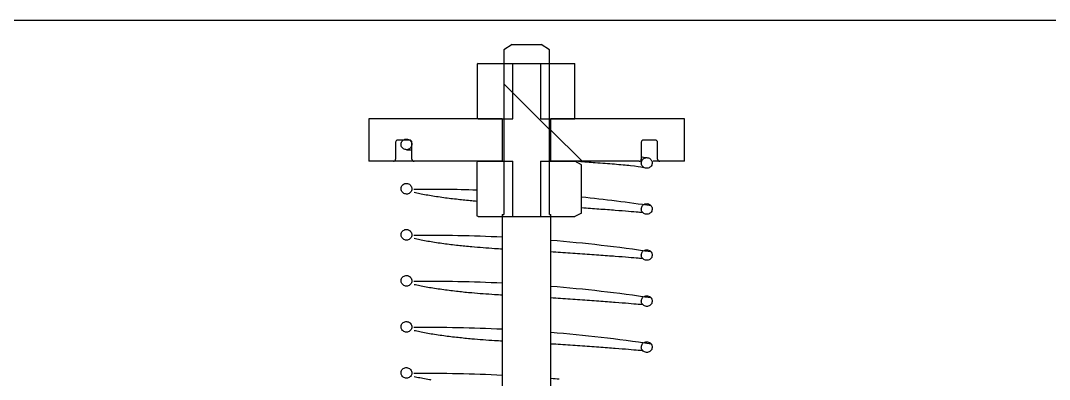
# Model space of a CAD drawing. Header units: millimetres. Extents: x 0 to 4637, y 0 to 3023.
# Drawn here: x 4141.6 to 4220.6, y 2733.8 to 2761.3 of the extents above; entities that cross this region are included whole.
import ezdxf

# ---------------------------------------------------------------- set-up
doc = ezdxf.new("R2010")
doc.units = ezdxf.units.MM
for name, color, linetype in [('__192.168.1.11_U', 7, 'Continuous'), ('Default', 7, 'Continuous'), ('WALL', 7, 'Continuous')]:
    doc.layers.add(name, color=color, linetype=linetype)

# ---------------------------------------------------------------- blocks, each defined once
blk = doc.blocks.new('SE10')
at = {"layer": '__192.168.1.11_U', "linetype": 'Continuous'}
h = blk.add_hatch(dxfattribs=at)
h.set_pattern_fill('ANSI32', angle=90, style=0)
edge = h.paths.add_edge_path()
edge.add_line((538.108, 344.877), (538.108, 345.787))
edge.add_spline(control_points=[(538.108, 345.787), (538.082, 345.809), (538.056, 345.83), (538.029, 345.852)], knot_values=[0, 0, 0, 0, 1, 1, 1, 1], degree=3, periodic=0)
edge.add_line((538.029, 345.852), (537.962, 345.852))
edge.add_line((537.962, 345.852), (537.962, 349.622))
edge.add_line((537.962, 349.622), (537.944, 349.622))
edge.add_line((537.944, 349.622), (537.944, 351.637))
edge.add_spline(control_points=[(537.944, 351.637), (537.911, 351.66), (537.878, 351.682), (537.842, 351.702)], knot_values=[0, 0, 0, 0, 1, 1, 1, 1], degree=3, periodic=0)
edge.add_line((537.842, 351.702), (537.486, 351.702))
edge.add_spline(control_points=[(537.486, 351.702), (537.451, 351.682), (537.417, 351.66), (537.385, 351.637)], knot_values=[0, 0, 0, 0, 1, 1, 1, 1], degree=3, periodic=0)
edge.add_line((537.385, 351.637), (537.385, 349.622))
edge.add_line((537.385, 349.622), (537.367, 349.622))
edge.add_line((537.367, 349.622), (537.367, 345.852))
edge.add_line((537.367, 345.852), (537.3, 345.852))
edge.add_spline(control_points=[(537.3, 345.852), (537.273, 345.83), (537.247, 345.809), (537.221, 345.787)], knot_values=[0, 0, 0, 0, 1, 1, 1, 1], degree=3, periodic=0)
edge.add_line((537.221, 345.787), (537.221, 344.877))
edge.add_spline(control_points=[(537.221, 344.877), (537.196, 344.855), (537.171, 344.834), (537.146, 344.812)], knot_values=[0, 0, 0, 0, 1, 1, 1, 1], degree=3, periodic=0)
edge.add_line((537.146, 344.812), (537.017, 344.812))
edge.add_spline(control_points=[(537.017, 344.812), (536.994, 344.79), (536.97, 344.768), (536.947, 344.747)], knot_values=[0, 0, 0, 0, 1, 1, 1, 1], degree=3, periodic=0)
edge.add_line((536.947, 344.747), (536.947, 344.227))
edge.add_spline(control_points=[(536.947, 344.227), (536.97, 344.205), (536.994, 344.183), (537.017, 344.162)], knot_values=[0, 0, 0, 0, 1, 1, 1, 1], degree=3, periodic=0)
edge.add_line((537.017, 344.162), (538.184, 344.162))
edge.add_line((538.184, 344.162), (538.261, 344.227))
edge.add_line((538.261, 344.227), (538.261, 344.747))
edge.add_line((538.261, 344.747), (538.184, 344.812))
edge.add_line((538.184, 344.812), (538.182, 344.812))
edge.add_spline(control_points=[(538.182, 344.812), (538.158, 344.834), (538.133, 344.855), (538.108, 344.877)], knot_values=[0, 0, 0, 0, 1, 1, 1, 1], degree=3, periodic=0)
h = blk.add_hatch(dxfattribs=at)
h.set_pattern_fill('ANSI32', angle=9e-06, style=0)
edge = h.paths.add_edge_path()
edge.add_spline(control_points=[(537.074, 351.468), (537.069, 351.465), (537.065, 351.463), (537.06, 351.46)], knot_values=[0, 0, 0, 0, 1, 1, 1, 1], degree=3, periodic=0)
edge.add_line((537.06, 351.46), (537.06, 350.799))
edge.add_spline(control_points=[(537.06, 350.799), (537.065, 350.797), (537.069, 350.794), (537.074, 350.792)], knot_values=[0, 0, 0, 0, 1, 1, 1, 1], degree=3, periodic=0)
edge.add_line((537.074, 350.792), (537.496, 350.792))
edge.add_line((537.496, 350.792), (537.496, 351.468))
edge.add_line((537.496, 351.468), (537.074, 351.468))
h = blk.add_hatch(dxfattribs=at)
h.set_pattern_fill('ANSI32', angle=9e-06, style=0)
h.paths.add_polyline_path([(538.255, 351.467), (538.254, 351.468), (537.833, 351.468), (537.833, 350.792), (538.254, 350.792), (538.255, 350.792)])
h = blk.add_hatch(dxfattribs=at)
h.set_pattern_fill('ANSI32', scale=2, angle=90, style=0)
edge = h.paths.add_edge_path()
edge.add_line((537.367, 350.272), (537.367, 350.792))
edge.add_line((537.367, 350.792), (535.733, 350.792))
edge.add_line((535.733, 350.792), (535.733, 350.272))
edge.add_line((535.733, 350.272), (536.036, 350.272))
edge.add_spline(control_points=[(536.036, 350.272), (536.043, 350.272), (536.05, 350.274), (536.059, 350.284), (536.062, 350.291), (536.062, 350.298)], knot_values=[0, 0, 0, 0, 0.5, 0.5, 1, 1, 1, 1], degree=3, periodic=0)
edge.add_line((536.062, 350.298), (536.062, 350.506))
edge.add_spline(control_points=[(536.062, 350.506), (536.062, 350.513), (536.065, 350.519), (536.075, 350.529), (536.082, 350.532), (536.089, 350.532)], knot_values=[0, 0, 0, 0, 0.5, 0.5, 1, 1, 1, 1], degree=3, periodic=0)
edge.add_line((536.089, 350.532), (536.234, 350.532))
edge.add_spline(control_points=[(536.234, 350.532), (536.241, 350.532), (536.248, 350.529), (536.258, 350.519), (536.261, 350.513), (536.261, 350.506)], knot_values=[0, 0, 0, 0, 0.5, 0.5, 1, 1, 1, 1], degree=3, periodic=0)
edge.add_line((536.261, 350.506), (536.261, 350.298))
edge.add_spline(control_points=[(536.261, 350.298), (536.261, 350.291), (536.263, 350.284), (536.273, 350.274), (536.28, 350.272), (536.287, 350.272)], knot_values=[0, 0, 0, 0, 0.5, 0.5, 1, 1, 1, 1], degree=3, periodic=0)
edge.add_line((536.287, 350.272), (537.367, 350.272))
h = blk.add_hatch(dxfattribs=at)
h.set_pattern_fill('ANSI32', scale=2, angle=90, style=0)
edge = h.paths.add_edge_path()
edge.add_spline(control_points=[(539.042, 350.272), (539.049, 350.272), (539.056, 350.274), (539.065, 350.284), (539.068, 350.291), (539.068, 350.298)], knot_values=[0, 0, 0, 0, 0.5, 0.5, 1, 1, 1, 1], degree=3, periodic=0)
edge.add_line((539.068, 350.298), (539.068, 350.506))
edge.add_spline(control_points=[(539.068, 350.506), (539.068, 350.513), (539.071, 350.519), (539.081, 350.529), (539.088, 350.532), (539.095, 350.532)], knot_values=[0, 0, 0, 0, 0.5, 0.5, 1, 1, 1, 1], degree=3, periodic=0)
edge.add_line((539.095, 350.532), (539.24, 350.532))
edge.add_spline(control_points=[(539.24, 350.532), (539.247, 350.532), (539.254, 350.529), (539.264, 350.519), (539.267, 350.513), (539.267, 350.506)], knot_values=[0, 0, 0, 0, 0.5, 0.5, 1, 1, 1, 1], degree=3, periodic=0)
edge.add_line((539.267, 350.506), (539.267, 350.298))
edge.add_spline(control_points=[(539.267, 350.298), (539.267, 350.291), (539.269, 350.284), (539.279, 350.274), (539.286, 350.272), (539.293, 350.272)], knot_values=[0, 0, 0, 0, 0.5, 0.5, 1, 1, 1, 1], degree=3, periodic=0)
edge.add_line((539.293, 350.272), (539.595, 350.272))
edge.add_line((539.595, 350.272), (539.595, 350.792))
edge.add_line((539.595, 350.792), (537.962, 350.792))
edge.add_line((537.962, 350.792), (537.962, 350.272))
edge.add_line((537.962, 350.272), (539.042, 350.272))
h = blk.add_hatch(dxfattribs=at)
h.set_pattern_fill('ANSI32', angle=9e-06, style=0)
edge = h.paths.add_edge_path()
edge.add_spline(control_points=[(536.131, 350.46), (536.137, 350.443), (536.149, 350.429), (536.179, 350.414), (536.197, 350.412), (536.23, 350.422), (536.245, 350.433), (536.261, 350.464), (536.263, 350.482), (536.252, 350.515), (536.24, 350.529), (536.21, 350.545), (536.192, 350.546), (536.158, 350.536), (536.144, 350.525), (536.128, 350.495), (536.126, 350.476), (536.131, 350.46)], knot_values=[0, 0, 0, 0, 0.125, 0.125, 0.25, 0.25, 0.375, 0.375, 0.5, 0.5, 0.625, 0.625, 0.75, 0.75, 0.875, 0.875, 1, 1, 1, 1], degree=3, periodic=1)
h = blk.add_hatch(dxfattribs=at)
h.set_pattern_fill('ANSI32', angle=9e-06, style=0)
edge = h.paths.add_edge_path()
edge.add_spline(control_points=[(539.068, 350.253), (539.068, 350.235), (539.076, 350.218), (539.1, 350.194), (539.117, 350.187), (539.151, 350.187), (539.168, 350.193), (539.193, 350.217), (539.201, 350.234), (539.201, 350.268), (539.193, 350.285), (539.169, 350.309), (539.152, 350.317), (539.118, 350.317), (539.1, 350.311), (539.076, 350.287), (539.068, 350.27), (539.068, 350.253)], knot_values=[0, 0, 0, 0, 0.125, 0.125, 0.25, 0.25, 0.375, 0.375, 0.5, 0.5, 0.625, 0.625, 0.75, 0.75, 0.875, 0.875, 1, 1, 1, 1], degree=3, periodic=1)
h = blk.add_hatch(dxfattribs=at)
h.set_pattern_fill('ANSI32', scale=2, angle=9e-06, style=0)
edge = h.paths.add_edge_path()
edge.add_spline(control_points=[(537.074, 350.272), (537.069, 350.269), (537.063, 350.266), (537.057, 350.262)], knot_values=[0, 0, 0, 0, 1, 1, 1, 1], degree=3, periodic=0)
edge.add_line((537.057, 350.262), (537.057, 349.605))
edge.add_spline(control_points=[(537.057, 349.605), (537.063, 349.602), (537.069, 349.599), (537.074, 349.596)], knot_values=[0, 0, 0, 0, 1, 1, 1, 1], degree=3, periodic=0)
edge.add_line((537.074, 349.596), (537.496, 349.596))
edge.add_line((537.496, 349.596), (537.496, 350.272))
edge.add_line((537.496, 350.272), (537.074, 350.272))
h = blk.add_hatch(dxfattribs=at)
h.set_pattern_fill('ANSI32', scale=2, angle=9e-06, style=0)
edge = h.paths.add_edge_path()
edge.add_spline(control_points=[(538.337, 350.228), (538.309, 350.243), (538.282, 350.257), (538.254, 350.272)], knot_values=[0, 0, 0, 0, 1, 1, 1, 1], degree=3, periodic=0)
edge.add_line((538.254, 350.272), (537.833, 350.272))
edge.add_line((537.833, 350.272), (537.833, 349.596))
edge.add_line((537.833, 349.596), (538.254, 349.596))
edge.add_spline(control_points=[(538.254, 349.596), (538.282, 349.61), (538.309, 349.625), (538.337, 349.639)], knot_values=[0, 0, 0, 0, 1, 1, 1, 1], degree=3, periodic=0)
edge.add_line((538.337, 349.639), (538.337, 350.228))
h = blk.add_hatch(dxfattribs=at)
h.set_pattern_fill('ANSI32', angle=9e-06, style=0)
edge = h.paths.add_edge_path()
edge.add_spline(control_points=[(536.261, 349.935), (536.261, 349.953), (536.253, 349.97), (536.229, 349.994), (536.212, 350.001), (536.178, 350.002), (536.16, 349.995), (536.136, 349.971), (536.128, 349.954), (536.128, 349.92), (536.136, 349.903), (536.16, 349.879), (536.177, 349.872), (536.211, 349.871), (536.228, 349.878), (536.253, 349.901), (536.261, 349.918), (536.261, 349.935)], knot_values=[0, 0, 0, 0, 0.125, 0.125, 0.25, 0.25, 0.375, 0.375, 0.5, 0.5, 0.625, 0.625, 0.75, 0.75, 0.875, 0.875, 1, 1, 1, 1], degree=3, periodic=1)
h = blk.add_hatch(dxfattribs=at)
h.set_pattern_fill('ANSI32', angle=9e-06, style=0)
edge = h.paths.add_edge_path()
edge.add_spline(control_points=[(539.068, 349.689), (539.068, 349.672), (539.076, 349.655), (539.1, 349.631), (539.117, 349.624), (539.151, 349.623), (539.168, 349.63), (539.193, 349.654), (539.201, 349.671), (539.201, 349.705), (539.193, 349.722), (539.169, 349.746), (539.152, 349.753), (539.118, 349.754), (539.1, 349.747), (539.076, 349.724), (539.068, 349.707), (539.068, 349.689)], knot_values=[0, 0, 0, 0, 0.125, 0.125, 0.25, 0.25, 0.375, 0.375, 0.5, 0.5, 0.625, 0.625, 0.75, 0.75, 0.875, 0.875, 1, 1, 1, 1], degree=3, periodic=1)
h = blk.add_hatch(dxfattribs=at)
h.set_pattern_fill('ANSI32', angle=9e-06, style=0)
edge = h.paths.add_edge_path()
edge.add_spline(control_points=[(536.261, 349.372), (536.261, 349.389), (536.253, 349.406), (536.229, 349.43), (536.212, 349.438), (536.178, 349.438), (536.16, 349.432), (536.136, 349.408), (536.128, 349.391), (536.128, 349.357), (536.136, 349.339), (536.16, 349.315), (536.177, 349.308), (536.211, 349.308), (536.228, 349.314), (536.253, 349.338), (536.261, 349.355), (536.261, 349.372)], knot_values=[0, 0, 0, 0, 0.125, 0.125, 0.25, 0.25, 0.375, 0.375, 0.5, 0.5, 0.625, 0.625, 0.75, 0.75, 0.875, 0.875, 1, 1, 1, 1], degree=3, periodic=1)
h = blk.add_hatch(dxfattribs=at)
h.set_pattern_fill('ANSI32', angle=9e-06, style=0)
edge = h.paths.add_edge_path()
edge.add_spline(control_points=[(539.068, 349.126), (539.068, 349.109), (539.076, 349.092), (539.1, 349.068), (539.117, 349.06), (539.151, 349.06), (539.168, 349.066), (539.193, 349.09), (539.201, 349.107), (539.201, 349.142), (539.193, 349.159), (539.169, 349.183), (539.152, 349.19), (539.118, 349.19), (539.1, 349.184), (539.076, 349.16), (539.068, 349.143), (539.068, 349.126)], knot_values=[0, 0, 0, 0, 0.125, 0.125, 0.25, 0.25, 0.375, 0.375, 0.5, 0.5, 0.625, 0.625, 0.75, 0.75, 0.875, 0.875, 1, 1, 1, 1], degree=3, periodic=1)
h = blk.add_hatch(dxfattribs=at)
h.set_pattern_fill('ANSI32', angle=9e-06, style=0)
edge = h.paths.add_edge_path()
edge.add_spline(control_points=[(536.261, 348.809), (536.261, 348.826), (536.253, 348.843), (536.229, 348.867), (536.212, 348.874), (536.178, 348.875), (536.16, 348.868), (536.136, 348.844), (536.128, 348.827), (536.128, 348.793), (536.136, 348.776), (536.16, 348.752), (536.177, 348.745), (536.211, 348.744), (536.228, 348.751), (536.253, 348.775), (536.261, 348.791), (536.261, 348.809)], knot_values=[0, 0, 0, 0, 0.125, 0.125, 0.25, 0.25, 0.375, 0.375, 0.5, 0.5, 0.625, 0.625, 0.75, 0.75, 0.875, 0.875, 1, 1, 1, 1], degree=3, periodic=1)
h = blk.add_hatch(dxfattribs=at)
h.set_pattern_fill('ANSI32', angle=9e-06, style=0)
edge = h.paths.add_edge_path()
edge.add_spline(control_points=[(539.068, 348.563), (539.068, 348.545), (539.076, 348.528), (539.1, 348.504), (539.117, 348.497), (539.151, 348.497), (539.168, 348.503), (539.193, 348.527), (539.201, 348.544), (539.201, 348.578), (539.193, 348.595), (539.169, 348.619), (539.152, 348.627), (539.118, 348.627), (539.1, 348.621), (539.076, 348.597), (539.068, 348.58), (539.068, 348.563)], knot_values=[0, 0, 0, 0, 0.125, 0.125, 0.25, 0.25, 0.375, 0.375, 0.5, 0.5, 0.625, 0.625, 0.75, 0.75, 0.875, 0.875, 1, 1, 1, 1], degree=3, periodic=1)
h = blk.add_hatch(dxfattribs=at)
h.set_pattern_fill('ANSI32', angle=9e-06, style=0)
edge = h.paths.add_edge_path()
edge.add_spline(control_points=[(536.261, 348.245), (536.261, 348.263), (536.253, 348.28), (536.229, 348.304), (536.212, 348.311), (536.178, 348.312), (536.16, 348.305), (536.136, 348.281), (536.128, 348.264), (536.128, 348.23), (536.136, 348.213), (536.16, 348.189), (536.177, 348.182), (536.211, 348.181), (536.228, 348.188), (536.253, 348.211), (536.261, 348.228), (536.261, 348.245)], knot_values=[0, 0, 0, 0, 0.125, 0.125, 0.25, 0.25, 0.375, 0.375, 0.5, 0.5, 0.625, 0.625, 0.75, 0.75, 0.875, 0.875, 1, 1, 1, 1], degree=3, periodic=1)
h = blk.add_hatch(dxfattribs=at)
h.set_pattern_fill('ANSI32', angle=9e-06, style=0)
edge = h.paths.add_edge_path()
edge.add_spline(control_points=[(539.068, 347.999), (539.068, 347.982), (539.076, 347.965), (539.1, 347.941), (539.117, 347.934), (539.151, 347.933), (539.168, 347.94), (539.193, 347.964), (539.201, 347.981), (539.201, 348.015), (539.193, 348.032), (539.169, 348.056), (539.152, 348.063), (539.118, 348.064), (539.1, 348.057), (539.076, 348.034), (539.068, 348.017), (539.068, 347.999)], knot_values=[0, 0, 0, 0, 0.125, 0.125, 0.25, 0.25, 0.375, 0.375, 0.5, 0.5, 0.625, 0.625, 0.75, 0.75, 0.875, 0.875, 1, 1, 1, 1], degree=3, periodic=1)
h = blk.add_hatch(dxfattribs=at)
h.set_pattern_fill('ANSI32', angle=9e-06, style=0)
edge = h.paths.add_edge_path()
edge.add_spline(control_points=[(536.261, 347.682), (536.261, 347.699), (536.253, 347.716), (536.229, 347.74), (536.212, 347.748), (536.178, 347.748), (536.16, 347.742), (536.136, 347.718), (536.128, 347.701), (536.128, 347.667), (536.136, 347.649), (536.16, 347.625), (536.177, 347.618), (536.211, 347.618), (536.228, 347.624), (536.253, 347.648), (536.261, 347.665), (536.261, 347.682)], knot_values=[0, 0, 0, 0, 0.125, 0.125, 0.25, 0.25, 0.375, 0.375, 0.5, 0.5, 0.625, 0.625, 0.75, 0.75, 0.875, 0.875, 1, 1, 1, 1], degree=3, periodic=1)
at = {"layer": '__192.168.1.11_U', "color": 7, "linetype": 'Continuous'}
for p, q in [((537.486, 351.702), (537.385, 351.637)), ((537.486, 351.702), (537.842, 351.702)), ((537.944, 351.637), (537.842, 351.702)), ((537.385, 351.637), (537.385, 349.622)), ((537.944, 349.622), (537.944, 351.637)), ((537.074, 351.468), (537.06, 351.46)), ((537.06, 351.46), (537.06, 350.799)), ((537.074, 351.468), (537.496, 351.468)), ((537.496, 351.468), (537.833, 351.468)), ((537.496, 350.792), (537.496, 351.468)), ((537.833, 351.468), (538.254, 351.468)), ((537.833, 351.468), (537.833, 350.792)), ((538.255, 351.467), (538.254, 351.468)), ((538.255, 350.792), (538.255, 351.467)), ((537.367, 350.792), (535.733, 350.792)), ((535.733, 350.792), (535.733, 350.272)), ((537.074, 350.792), (537.06, 350.799)), ((537.074, 350.792), (537.496, 350.792)), ((537.367, 350.792), (537.367, 350.272)), ((537.833, 350.792), (538.254, 350.792)), ((537.962, 350.272), (537.962, 350.792)), ((539.595, 350.792), (537.962, 350.792)), ((538.255, 350.792), (538.254, 350.792)), ((539.595, 350.272), (539.595, 350.792)), ((536.062, 350.506), (536.062, 350.298)), ((536.234, 350.532), (536.089, 350.532)), ((536.261, 350.298), (536.261, 350.506)), ((539.068, 350.506), (539.068, 350.298)), ((539.24, 350.532), (539.095, 350.532)), ((539.267, 350.298), (539.267, 350.506)), ((536.195, 350.414), (536.261, 350.414)), ((536.036, 350.272), (535.733, 350.272)), ((536.287, 350.272), (536.036, 350.272)), ((537.367, 350.272), (536.287, 350.272)), ((537.074, 350.272), (537.057, 350.262)), ((537.057, 350.262), (537.057, 349.605)), ((537.074, 350.272), (537.496, 350.272)), ((537.496, 349.596), (537.496, 350.272)), ((537.833, 350.272), (538.254, 350.272)), ((537.833, 350.272), (537.833, 349.596)), ((539.042, 350.272), (537.962, 350.272)), ((538.337, 350.228), (538.254, 350.272)), ((538.337, 349.639), (538.337, 350.228)), ((539.293, 350.272), (539.213, 350.272)), ((539.595, 350.272), (539.293, 350.272)), ((537.074, 349.596), (537.057, 349.605)), ((537.074, 349.596), (537.496, 349.596)), ((537.367, 349.622), (537.385, 349.622)), ((537.367, 349.622), (537.367, 345.852)), ((537.496, 349.596), (537.833, 349.596)), ((537.833, 349.596), (538.254, 349.596)), ((537.944, 349.622), (537.962, 349.622)), ((537.962, 345.852), (537.962, 349.622)), ((538.337, 349.639), (538.254, 349.596))]:
    blk.add_line(p, q, dxfattribs=at)
for centre, radius, start, end in [((536.667, 330.364), 20.102, 82.8949, 83.1158), ((536.439, 331.189), 18.74, 88.115, 90.4766), ((536.439, 331.189), 18.74, 81.5664, 84.1888), ((536.439, 330.626), 18.74, 87.1627, 90.4766), ((536.439, 330.626), 18.74, 81.5664, 85.3346), ((536.439, 330.063), 18.74, 87.1627, 90.4766), ((536.439, 330.063), 18.74, 81.5664, 85.3346), ((536.439, 329.499), 18.74, 87.1627, 90.4766), ((536.439, 329.499), 18.74, 81.5664, 85.3346), ((536.439, 328.936), 18.74, 87.1627, 90.4766), ((536.439, 328.936), 18.74, 85.0287, 85.3346)]:
    blk.add_arc(centre, radius, start, end, dxfattribs=at)
for points, knots in [([(536.089, 350.532), (536.082, 350.532), (536.075, 350.529), (536.065, 350.519), (536.062, 350.513), (536.062, 350.506)], [0, 0, 0, 0, 0.5, 0.5, 1, 1, 1, 1]), ([(536.131, 350.46), (536.134, 350.453), (536.137, 350.446), (536.141, 350.44), (536.146, 350.435), (536.151, 350.43), (536.157, 350.425), (536.163, 350.421), (536.17, 350.418), (536.177, 350.416), (536.184, 350.415), (536.192, 350.414), (536.199, 350.414), (536.207, 350.415), (536.214, 350.417), (536.221, 350.42), (536.228, 350.423), (536.235, 350.427), (536.24, 350.432), (536.245, 350.437), (536.25, 350.443), (536.253, 350.45), (536.257, 350.457), (536.259, 350.464), (536.26, 350.471), (536.261, 350.478), (536.261, 350.485), (536.259, 350.492), (536.258, 350.499), (536.255, 350.506), (536.251, 350.512), (536.247, 350.519), (536.243, 350.524), (536.237, 350.529), (536.232, 350.533), (536.225, 350.537), (536.218, 350.54), (536.211, 350.542), (536.204, 350.544), (536.196, 350.544), (536.189, 350.544), (536.181, 350.543), (536.174, 350.541), (536.167, 350.539), (536.16, 350.535), (536.154, 350.531), (536.148, 350.526), (536.143, 350.521), (536.139, 350.514), (536.135, 350.508), (536.132, 350.501), (536.13, 350.494), (536.128, 350.487), (536.128, 350.48), (536.129, 350.473), (536.129, 350.468), (536.13, 350.464), (536.131, 350.46)], [0, 0, 0, 0, 0.053143, 0.053143, 0.053143, 0.106248, 0.106248, 0.106248, 0.159918, 0.159918, 0.159918, 0.214406, 0.214406, 0.214406, 0.26942, 0.26942, 0.26942, 0.324401, 0.324401, 0.324401, 0.378749, 0.378749, 0.378749, 0.432138, 0.432138, 0.432138, 0.484706, 0.484706, 0.484706, 0.536988, 0.536988, 0.536988, 0.589638, 0.589638, 0.589638, 0.643124, 0.643124, 0.643124, 0.697529, 0.697529, 0.697529, 0.752524, 0.752524, 0.752524, 0.807522, 0.807522, 0.807522, 0.86196, 0.86196, 0.86196, 0.915549, 0.915549, 0.915549, 0.968377, 0.968377, 0.968377, 1, 1, 1, 1]), ([(536.261, 350.506), (536.261, 350.513), (536.258, 350.519), (536.248, 350.529), (536.241, 350.532), (536.234, 350.532)], [0, 0, 0, 0, 0.5, 0.5, 1, 1, 1, 1]), ([(539.095, 350.532), (539.088, 350.532), (539.081, 350.529), (539.071, 350.519), (539.068, 350.513), (539.068, 350.506)], [0, 0, 0, 0, 0.5, 0.5, 1, 1, 1, 1]), ([(539.267, 350.506), (539.267, 350.513), (539.264, 350.519), (539.254, 350.529), (539.247, 350.532), (539.24, 350.532)], [0, 0, 0, 0, 0.5, 0.5, 1, 1, 1, 1]), ([(539.068, 350.253), (539.068, 350.245), (539.07, 350.238), (539.072, 350.231), (539.074, 350.224), (539.078, 350.218), (539.083, 350.212), (539.087, 350.206), (539.093, 350.201), (539.099, 350.197), (539.105, 350.193), (539.112, 350.19), (539.12, 350.189), (539.127, 350.187), (539.135, 350.186), (539.142, 350.187), (539.15, 350.188), (539.157, 350.19), (539.164, 350.193), (539.171, 350.197), (539.177, 350.201), (539.182, 350.206), (539.187, 350.211), (539.191, 350.218), (539.195, 350.224), (539.198, 350.231), (539.2, 350.238), (539.2, 350.245), (539.201, 350.252), (539.2, 350.259), (539.199, 350.266), (539.197, 350.273), (539.194, 350.28), (539.19, 350.286), (539.186, 350.292), (539.181, 350.298), (539.176, 350.302), (539.17, 350.307), (539.163, 350.311), (539.156, 350.313), (539.149, 350.316), (539.141, 350.317), (539.134, 350.317), (539.126, 350.317), (539.119, 350.316), (539.111, 350.313), (539.104, 350.311), (539.098, 350.307), (539.092, 350.302), (539.086, 350.297), (539.081, 350.292), (539.077, 350.285), (539.074, 350.279), (539.071, 350.272), (539.07, 350.265), (539.069, 350.261), (539.068, 350.257), (539.068, 350.253)], [0, 0, 0, 0, 0.052998, 0.052998, 0.052998, 0.105942, 0.105942, 0.105942, 0.159696, 0.159696, 0.159696, 0.214523, 0.214523, 0.214523, 0.269901, 0.269901, 0.269901, 0.325063, 0.325063, 0.325063, 0.37937, 0.37937, 0.37937, 0.43261, 0.43261, 0.43261, 0.485037, 0.485037, 0.485037, 0.537205, 0.537205, 0.537205, 0.589734, 0.589734, 0.589734, 0.643091, 0.643091, 0.643091, 0.697442, 0.697442, 0.697442, 0.752567, 0.752567, 0.752567, 0.807887, 0.807887, 0.807887, 0.862678, 0.862678, 0.862678, 0.916406, 0.916406, 0.916406, 0.969033, 0.969033, 0.969033, 1, 1, 1, 1]), ([(536.036, 350.272), (536.043, 350.272), (536.05, 350.274), (536.059, 350.284), (536.062, 350.291), (536.062, 350.298)], [0, 0, 0, 0, 0.5, 0.5, 1, 1, 1, 1]), ([(536.261, 350.298), (536.261, 350.291), (536.263, 350.284), (536.273, 350.274), (536.28, 350.272), (536.287, 350.272)], [0, 0, 0, 0, 0.5, 0.5, 1, 1, 1, 1]), ([(538.3, 350.272), (538.371, 350.267), (538.529, 350.256), (538.754, 350.238), (538.954, 350.221), (539.08, 350.204), (539.092, 350.195), (539.095, 350.193)], [0.6365946, 0.6365946, 0.6365946, 0.6365946, 0.6983095, 0.7797294, 0.8681979, 0.9694362, 1, 1, 1, 1]), ([(539.042, 350.272), (539.049, 350.272), (539.056, 350.274), (539.065, 350.284), (539.068, 350.291), (539.068, 350.298)], [0, 0, 0, 0, 0.5, 0.5, 1, 1, 1, 1]), ([(539.267, 350.298), (539.267, 350.291), (539.269, 350.284), (539.279, 350.274), (539.286, 350.272), (539.293, 350.272)], [0, 0, 0, 0, 0.5, 0.5, 1, 1, 1, 1]), ([(536.261, 349.935), (536.261, 349.943), (536.259, 349.95), (536.257, 349.957), (536.254, 349.964), (536.251, 349.97), (536.246, 349.976), (536.242, 349.982), (536.236, 349.987), (536.23, 349.991), (536.224, 349.995), (536.217, 349.998), (536.209, 349.999), (536.202, 350.001), (536.194, 350.002), (536.187, 350.001), (536.179, 350), (536.172, 349.998), (536.165, 349.995), (536.158, 349.992), (536.152, 349.987), (536.147, 349.982), (536.142, 349.977), (536.137, 349.97), (536.134, 349.964), (536.131, 349.957), (536.129, 349.95), (536.129, 349.943), (536.128, 349.936), (536.128, 349.929), (536.13, 349.922), (536.132, 349.915), (536.135, 349.908), (536.139, 349.902), (536.142, 349.896), (536.148, 349.89), (536.153, 349.886), (536.159, 349.881), (536.166, 349.877), (536.173, 349.875), (536.18, 349.873), (536.187, 349.871), (536.195, 349.871), (536.203, 349.871), (536.21, 349.872), (536.217, 349.875), (536.224, 349.877), (536.231, 349.881), (536.237, 349.886), (536.243, 349.891), (536.248, 349.896), (536.251, 349.903), (536.255, 349.909), (536.258, 349.916), (536.259, 349.923), (536.26, 349.927), (536.261, 349.931), (536.261, 349.935)], [0, 0, 0, 0, 0.052979, 0.052979, 0.052979, 0.105906, 0.105906, 0.105906, 0.159627, 0.159627, 0.159627, 0.214417, 0.214417, 0.214417, 0.26977, 0.26977, 0.26977, 0.32493, 0.32493, 0.32493, 0.379258, 0.379258, 0.379258, 0.432531, 0.432531, 0.432531, 0.484989, 0.484989, 0.484989, 0.537173, 0.537173, 0.537173, 0.589698, 0.589698, 0.589698, 0.643034, 0.643034, 0.643034, 0.697352, 0.697352, 0.697352, 0.752445, 0.752445, 0.752445, 0.807751, 0.807751, 0.807751, 0.862551, 0.862551, 0.862551, 0.91631, 0.91631, 0.91631, 0.968976, 0.968976, 0.968976, 1, 1, 1, 1]), ([(536.289, 349.893), (536.3, 349.891), (536.355, 349.879), (536.467, 349.857), (536.641, 349.83), (536.818, 349.809), (536.957, 349.795), (537.035, 349.788), (537.055, 349.786)], [0.1173177, 0.1173177, 0.1173177, 0.1173177, 0.1332406, 0.1953111, 0.2523795, 0.3034936, 0.3481736, 0.3635985, 0.3635985, 0.3635985, 0.3635985]), ([(538.338, 349.706), (538.411, 349.7), (538.56, 349.69), (538.757, 349.674), (538.92, 349.663), (539.036, 349.651), (539.066, 349.65), (539.082, 349.649)], [0.6791788, 0.6791788, 0.6791788, 0.6791788, 0.738582, 0.8049109, 0.8717374, 0.9422106, 1, 1, 1, 1]), ([(539.068, 349.689), (539.068, 349.682), (539.07, 349.675), (539.072, 349.668), (539.074, 349.661), (539.078, 349.655), (539.083, 349.649), (539.087, 349.643), (539.093, 349.638), (539.099, 349.634), (539.105, 349.63), (539.112, 349.627), (539.12, 349.625), (539.127, 349.624), (539.135, 349.623), (539.142, 349.624), (539.15, 349.625), (539.157, 349.627), (539.164, 349.63), (539.171, 349.633), (539.177, 349.638), (539.182, 349.643), (539.187, 349.648), (539.191, 349.654), (539.195, 349.661), (539.198, 349.667), (539.2, 349.674), (539.2, 349.682), (539.201, 349.689), (539.2, 349.696), (539.199, 349.703), (539.197, 349.71), (539.194, 349.717), (539.19, 349.723), (539.186, 349.729), (539.181, 349.734), (539.176, 349.739), (539.17, 349.744), (539.163, 349.747), (539.156, 349.75), (539.149, 349.752), (539.141, 349.754), (539.134, 349.754), (539.126, 349.754), (539.119, 349.752), (539.111, 349.75), (539.104, 349.747), (539.098, 349.743), (539.092, 349.739), (539.086, 349.734), (539.081, 349.728), (539.077, 349.722), (539.074, 349.716), (539.071, 349.709), (539.07, 349.702), (539.069, 349.698), (539.068, 349.694), (539.068, 349.689)], [0, 0, 0, 0, 0.052998, 0.052998, 0.052998, 0.105942, 0.105942, 0.105942, 0.159696, 0.159696, 0.159696, 0.214523, 0.214523, 0.214523, 0.269901, 0.269901, 0.269901, 0.325063, 0.325063, 0.325063, 0.37937, 0.37937, 0.37937, 0.43261, 0.43261, 0.43261, 0.485037, 0.485037, 0.485037, 0.537205, 0.537205, 0.537205, 0.589734, 0.589734, 0.589734, 0.643091, 0.643091, 0.643091, 0.697442, 0.697442, 0.697442, 0.752567, 0.752567, 0.752567, 0.807887, 0.807887, 0.807887, 0.862678, 0.862678, 0.862678, 0.916406, 0.916406, 0.916406, 0.969033, 0.969033, 0.969033, 1, 1, 1, 1]), ([(536.261, 349.372), (536.261, 349.379), (536.259, 349.387), (536.257, 349.394), (536.254, 349.4), (536.251, 349.407), (536.246, 349.413), (536.242, 349.418), (536.236, 349.423), (536.23, 349.427), (536.224, 349.431), (536.217, 349.434), (536.209, 349.436), (536.202, 349.438), (536.194, 349.438), (536.187, 349.438), (536.179, 349.437), (536.172, 349.435), (536.165, 349.431), (536.158, 349.428), (536.152, 349.424), (536.147, 349.418), (536.142, 349.413), (536.137, 349.407), (536.134, 349.401), (536.131, 349.394), (536.129, 349.387), (536.129, 349.38), (536.128, 349.373), (536.128, 349.365), (536.13, 349.358), (536.132, 349.352), (536.135, 349.345), (536.139, 349.339), (536.142, 349.333), (536.148, 349.327), (536.153, 349.322), (536.159, 349.318), (536.166, 349.314), (536.173, 349.312), (536.18, 349.309), (536.187, 349.308), (536.195, 349.308), (536.203, 349.308), (536.21, 349.309), (536.217, 349.312), (536.224, 349.314), (536.231, 349.318), (536.237, 349.323), (536.243, 349.327), (536.248, 349.333), (536.251, 349.339), (536.255, 349.345), (536.258, 349.352), (536.259, 349.359), (536.26, 349.364), (536.261, 349.368), (536.261, 349.372)], [0, 0, 0, 0, 0.052979, 0.052979, 0.052979, 0.105906, 0.105906, 0.105906, 0.159627, 0.159627, 0.159627, 0.214417, 0.214417, 0.214417, 0.26977, 0.26977, 0.26977, 0.32493, 0.32493, 0.32493, 0.379258, 0.379258, 0.379258, 0.432531, 0.432531, 0.432531, 0.484989, 0.484989, 0.484989, 0.537173, 0.537173, 0.537173, 0.589698, 0.589698, 0.589698, 0.643034, 0.643034, 0.643034, 0.697352, 0.697352, 0.697352, 0.752445, 0.752445, 0.752445, 0.807751, 0.807751, 0.807751, 0.862551, 0.862551, 0.862551, 0.91631, 0.91631, 0.91631, 0.968976, 0.968976, 0.968976, 1, 1, 1, 1]), ([(536.289, 349.33), (536.3, 349.327), (536.355, 349.315), (536.467, 349.294), (536.641, 349.267), (536.818, 349.245), (537.025, 349.225), (537.209, 349.211), (537.335, 349.203), (537.367, 349.202)], [0.1173177, 0.1173177, 0.1173177, 0.1173177, 0.1332406, 0.1953111, 0.2523795, 0.3034936, 0.3481736, 0.4180005, 0.4406481, 0.4406481, 0.4406481, 0.4406481]), ([(539.068, 349.126), (539.068, 349.119), (539.07, 349.111), (539.072, 349.105), (539.074, 349.098), (539.078, 349.091), (539.083, 349.086), (539.087, 349.08), (539.093, 349.075), (539.099, 349.071), (539.105, 349.067), (539.112, 349.064), (539.12, 349.062), (539.127, 349.06), (539.135, 349.06), (539.142, 349.061), (539.15, 349.061), (539.157, 349.063), (539.164, 349.067), (539.171, 349.07), (539.177, 349.074), (539.182, 349.08), (539.187, 349.085), (539.191, 349.091), (539.195, 349.097), (539.198, 349.104), (539.2, 349.111), (539.2, 349.118), (539.201, 349.125), (539.2, 349.133), (539.199, 349.14), (539.197, 349.147), (539.194, 349.153), (539.19, 349.159), (539.186, 349.166), (539.181, 349.171), (539.176, 349.176), (539.17, 349.18), (539.163, 349.184), (539.156, 349.186), (539.149, 349.189), (539.141, 349.19), (539.134, 349.19), (539.126, 349.19), (539.119, 349.189), (539.111, 349.186), (539.104, 349.184), (539.098, 349.18), (539.092, 349.175), (539.086, 349.171), (539.081, 349.165), (539.077, 349.159), (539.074, 349.153), (539.071, 349.146), (539.07, 349.139), (539.069, 349.135), (539.068, 349.13), (539.068, 349.126)], [0, 0, 0, 0, 0.052998, 0.052998, 0.052998, 0.105942, 0.105942, 0.105942, 0.159696, 0.159696, 0.159696, 0.214523, 0.214523, 0.214523, 0.269901, 0.269901, 0.269901, 0.325063, 0.325063, 0.325063, 0.37937, 0.37937, 0.37937, 0.43261, 0.43261, 0.43261, 0.485037, 0.485037, 0.485037, 0.537205, 0.537205, 0.537205, 0.589734, 0.589734, 0.589734, 0.643091, 0.643091, 0.643091, 0.697442, 0.697442, 0.697442, 0.752567, 0.752567, 0.752567, 0.807887, 0.807887, 0.807887, 0.862678, 0.862678, 0.862678, 0.916406, 0.916406, 0.916406, 0.969033, 0.969033, 0.969033, 1, 1, 1, 1]), ([(537.963, 349.167), (538.001, 349.165), (538.123, 349.157), (538.325, 349.143), (538.554, 349.127), (538.757, 349.111), (538.92, 349.099), (539.036, 349.088), (539.066, 349.086), (539.082, 349.086)], [0.5839874, 0.5839874, 0.5839874, 0.5839874, 0.6122937, 0.6737995, 0.738582, 0.8049109, 0.8717374, 0.9422106, 1, 1, 1, 1]), ([(536.261, 348.809), (536.261, 348.816), (536.259, 348.823), (536.257, 348.83), (536.254, 348.837), (536.251, 348.844), (536.246, 348.849), (536.242, 348.855), (536.236, 348.86), (536.23, 348.864), (536.224, 348.868), (536.217, 348.871), (536.209, 348.873), (536.202, 348.874), (536.194, 348.875), (536.187, 348.874), (536.179, 348.873), (536.172, 348.871), (536.165, 348.868), (536.158, 348.865), (536.152, 348.86), (536.147, 348.855), (536.142, 348.85), (536.137, 348.844), (536.134, 348.837), (536.131, 348.831), (536.129, 348.824), (536.129, 348.817), (536.128, 348.809), (536.128, 348.802), (536.13, 348.795), (536.132, 348.788), (536.135, 348.781), (536.139, 348.775), (536.142, 348.769), (536.148, 348.764), (536.153, 348.759), (536.159, 348.755), (536.166, 348.751), (536.173, 348.748), (536.18, 348.746), (536.187, 348.745), (536.195, 348.745), (536.203, 348.745), (536.21, 348.746), (536.217, 348.748), (536.224, 348.751), (536.231, 348.755), (536.237, 348.759), (536.243, 348.764), (536.248, 348.77), (536.251, 348.776), (536.255, 348.782), (536.258, 348.789), (536.259, 348.796), (536.26, 348.8), (536.261, 348.805), (536.261, 348.809)], [0, 0, 0, 0, 0.052979, 0.052979, 0.052979, 0.105906, 0.105906, 0.105906, 0.159627, 0.159627, 0.159627, 0.214417, 0.214417, 0.214417, 0.26977, 0.26977, 0.26977, 0.32493, 0.32493, 0.32493, 0.379258, 0.379258, 0.379258, 0.432531, 0.432531, 0.432531, 0.484989, 0.484989, 0.484989, 0.537173, 0.537173, 0.537173, 0.589698, 0.589698, 0.589698, 0.643034, 0.643034, 0.643034, 0.697352, 0.697352, 0.697352, 0.752445, 0.752445, 0.752445, 0.807751, 0.807751, 0.807751, 0.862551, 0.862551, 0.862551, 0.91631, 0.91631, 0.91631, 0.968976, 0.968976, 0.968976, 1, 1, 1, 1]), ([(536.289, 348.766), (536.3, 348.764), (536.355, 348.752), (536.467, 348.73), (536.641, 348.704), (536.818, 348.682), (537.025, 348.661), (537.209, 348.648), (537.335, 348.64), (537.367, 348.638)], [0.1173177, 0.1173177, 0.1173177, 0.1173177, 0.1332406, 0.1953111, 0.2523795, 0.3034936, 0.3481736, 0.4180005, 0.4406481, 0.4406481, 0.4406481, 0.4406481]), ([(537.963, 348.604), (538.001, 348.601), (538.123, 348.594), (538.325, 348.58), (538.554, 348.563), (538.757, 348.548), (538.92, 348.536), (539.036, 348.524), (539.066, 348.523), (539.082, 348.522)], [0.5839874, 0.5839874, 0.5839874, 0.5839874, 0.6122937, 0.6737995, 0.738582, 0.8049109, 0.8717374, 0.9422106, 1, 1, 1, 1]), ([(539.068, 348.563), (539.068, 348.555), (539.07, 348.548), (539.072, 348.541), (539.074, 348.534), (539.078, 348.528), (539.083, 348.522), (539.087, 348.516), (539.093, 348.511), (539.099, 348.507), (539.105, 348.503), (539.112, 348.5), (539.12, 348.499), (539.127, 348.497), (539.135, 348.496), (539.142, 348.497), (539.15, 348.498), (539.157, 348.5), (539.164, 348.503), (539.171, 348.507), (539.177, 348.511), (539.182, 348.516), (539.187, 348.521), (539.191, 348.528), (539.195, 348.534), (539.198, 348.541), (539.2, 348.548), (539.2, 348.555), (539.201, 348.562), (539.2, 348.569), (539.199, 348.576), (539.197, 348.583), (539.194, 348.59), (539.19, 348.596), (539.186, 348.602), (539.181, 348.608), (539.176, 348.612), (539.17, 348.617), (539.163, 348.621), (539.156, 348.623), (539.149, 348.626), (539.141, 348.627), (539.134, 348.627), (539.126, 348.627), (539.119, 348.626), (539.111, 348.623), (539.104, 348.621), (539.098, 348.617), (539.092, 348.612), (539.086, 348.607), (539.081, 348.602), (539.077, 348.595), (539.074, 348.589), (539.071, 348.582), (539.07, 348.575), (539.069, 348.571), (539.068, 348.567), (539.068, 348.563)], [0, 0, 0, 0, 0.052998, 0.052998, 0.052998, 0.105942, 0.105942, 0.105942, 0.159696, 0.159696, 0.159696, 0.214523, 0.214523, 0.214523, 0.269901, 0.269901, 0.269901, 0.325063, 0.325063, 0.325063, 0.37937, 0.37937, 0.37937, 0.43261, 0.43261, 0.43261, 0.485037, 0.485037, 0.485037, 0.537205, 0.537205, 0.537205, 0.589734, 0.589734, 0.589734, 0.643091, 0.643091, 0.643091, 0.697442, 0.697442, 0.697442, 0.752567, 0.752567, 0.752567, 0.807887, 0.807887, 0.807887, 0.862678, 0.862678, 0.862678, 0.916406, 0.916406, 0.916406, 0.969033, 0.969033, 0.969033, 1, 1, 1, 1]), ([(536.261, 348.245), (536.261, 348.253), (536.259, 348.26), (536.257, 348.267), (536.254, 348.274), (536.251, 348.28), (536.246, 348.286), (536.242, 348.292), (536.236, 348.297), (536.23, 348.301), (536.224, 348.305), (536.217, 348.308), (536.209, 348.309), (536.202, 348.311), (536.194, 348.312), (536.187, 348.311), (536.179, 348.31), (536.172, 348.308), (536.165, 348.305), (536.158, 348.302), (536.152, 348.297), (536.147, 348.292), (536.142, 348.287), (536.137, 348.28), (536.134, 348.274), (536.131, 348.267), (536.129, 348.26), (536.129, 348.253), (536.128, 348.246), (536.128, 348.239), (536.13, 348.232), (536.132, 348.225), (536.135, 348.218), (536.139, 348.212), (536.142, 348.206), (536.148, 348.2), (536.153, 348.196), (536.159, 348.191), (536.166, 348.187), (536.173, 348.185), (536.18, 348.183), (536.187, 348.181), (536.195, 348.181), (536.203, 348.181), (536.21, 348.182), (536.217, 348.185), (536.224, 348.187), (536.231, 348.191), (536.237, 348.196), (536.243, 348.201), (536.248, 348.206), (536.251, 348.213), (536.255, 348.219), (536.258, 348.226), (536.259, 348.233), (536.26, 348.237), (536.261, 348.241), (536.261, 348.245)], [0, 0, 0, 0, 0.052979, 0.052979, 0.052979, 0.105906, 0.105906, 0.105906, 0.159627, 0.159627, 0.159627, 0.214417, 0.214417, 0.214417, 0.26977, 0.26977, 0.26977, 0.32493, 0.32493, 0.32493, 0.379258, 0.379258, 0.379258, 0.432531, 0.432531, 0.432531, 0.484989, 0.484989, 0.484989, 0.537173, 0.537173, 0.537173, 0.589698, 0.589698, 0.589698, 0.643034, 0.643034, 0.643034, 0.697352, 0.697352, 0.697352, 0.752445, 0.752445, 0.752445, 0.807751, 0.807751, 0.807751, 0.862551, 0.862551, 0.862551, 0.91631, 0.91631, 0.91631, 0.968976, 0.968976, 0.968976, 1, 1, 1, 1]), ([(536.289, 348.203), (536.3, 348.201), (536.355, 348.189), (536.467, 348.167), (536.641, 348.14), (536.818, 348.119), (537.025, 348.098), (537.209, 348.084), (537.335, 348.077), (537.367, 348.075)], [0.1173177, 0.1173177, 0.1173177, 0.1173177, 0.1332406, 0.1953111, 0.2523795, 0.3034936, 0.3481736, 0.4180005, 0.4406481, 0.4406481, 0.4406481, 0.4406481]), ([(539.068, 347.999), (539.068, 347.992), (539.07, 347.985), (539.072, 347.978), (539.074, 347.971), (539.078, 347.965), (539.083, 347.959), (539.087, 347.953), (539.093, 347.948), (539.099, 347.944), (539.105, 347.94), (539.112, 347.937), (539.12, 347.935), (539.127, 347.934), (539.135, 347.933), (539.142, 347.934), (539.15, 347.935), (539.157, 347.937), (539.164, 347.94), (539.171, 347.943), (539.177, 347.948), (539.182, 347.953), (539.187, 347.958), (539.191, 347.964), (539.195, 347.971), (539.198, 347.977), (539.2, 347.984), (539.2, 347.992), (539.201, 347.999), (539.2, 348.006), (539.199, 348.013), (539.197, 348.02), (539.194, 348.027), (539.19, 348.033), (539.186, 348.039), (539.181, 348.044), (539.176, 348.049), (539.17, 348.054), (539.163, 348.057), (539.156, 348.06), (539.149, 348.062), (539.141, 348.064), (539.134, 348.064), (539.126, 348.064), (539.119, 348.062), (539.111, 348.06), (539.104, 348.057), (539.098, 348.053), (539.092, 348.049), (539.086, 348.044), (539.081, 348.038), (539.077, 348.032), (539.074, 348.026), (539.071, 348.019), (539.07, 348.012), (539.069, 348.008), (539.068, 348.004), (539.068, 347.999)], [0, 0, 0, 0, 0.052998, 0.052998, 0.052998, 0.105942, 0.105942, 0.105942, 0.159696, 0.159696, 0.159696, 0.214523, 0.214523, 0.214523, 0.269901, 0.269901, 0.269901, 0.325063, 0.325063, 0.325063, 0.37937, 0.37937, 0.37937, 0.43261, 0.43261, 0.43261, 0.485037, 0.485037, 0.485037, 0.537205, 0.537205, 0.537205, 0.589734, 0.589734, 0.589734, 0.643091, 0.643091, 0.643091, 0.697442, 0.697442, 0.697442, 0.752567, 0.752567, 0.752567, 0.807887, 0.807887, 0.807887, 0.862678, 0.862678, 0.862678, 0.916406, 0.916406, 0.916406, 0.969033, 0.969033, 0.969033, 1, 1, 1, 1]), ([(537.963, 348.04), (538.001, 348.038), (538.123, 348.03), (538.325, 348.017), (538.554, 348), (538.757, 347.984), (538.92, 347.973), (539.036, 347.961), (539.066, 347.96), (539.082, 347.959)], [0.5839874, 0.5839874, 0.5839874, 0.5839874, 0.6122937, 0.6737995, 0.738582, 0.8049109, 0.8717374, 0.9422106, 1, 1, 1, 1]), ([(536.261, 347.682), (536.261, 347.689), (536.259, 347.697), (536.257, 347.704), (536.254, 347.71), (536.251, 347.717), (536.246, 347.723), (536.242, 347.728), (536.236, 347.733), (536.23, 347.737), (536.224, 347.741), (536.217, 347.744), (536.209, 347.746), (536.202, 347.748), (536.194, 347.748), (536.187, 347.748), (536.179, 347.747), (536.172, 347.745), (536.165, 347.741), (536.158, 347.738), (536.152, 347.734), (536.147, 347.728), (536.142, 347.723), (536.137, 347.717), (536.134, 347.711), (536.131, 347.704), (536.129, 347.697), (536.129, 347.69), (536.128, 347.683), (536.128, 347.675), (536.13, 347.668), (536.132, 347.662), (536.135, 347.655), (536.139, 347.649), (536.142, 347.643), (536.148, 347.637), (536.153, 347.632), (536.159, 347.628), (536.166, 347.624), (536.173, 347.622), (536.18, 347.619), (536.187, 347.618), (536.195, 347.618), (536.203, 347.618), (536.21, 347.619), (536.217, 347.622), (536.224, 347.624), (536.231, 347.628), (536.237, 347.633), (536.243, 347.637), (536.248, 347.643), (536.251, 347.649), (536.255, 347.655), (536.258, 347.662), (536.259, 347.669), (536.26, 347.674), (536.261, 347.678), (536.261, 347.682)], [0, 0, 0, 0, 0.052979, 0.052979, 0.052979, 0.105906, 0.105906, 0.105906, 0.159627, 0.159627, 0.159627, 0.214417, 0.214417, 0.214417, 0.26977, 0.26977, 0.26977, 0.32493, 0.32493, 0.32493, 0.379258, 0.379258, 0.379258, 0.432531, 0.432531, 0.432531, 0.484989, 0.484989, 0.484989, 0.537173, 0.537173, 0.537173, 0.589698, 0.589698, 0.589698, 0.643034, 0.643034, 0.643034, 0.697352, 0.697352, 0.697352, 0.752445, 0.752445, 0.752445, 0.807751, 0.807751, 0.807751, 0.862551, 0.862551, 0.862551, 0.91631, 0.91631, 0.91631, 0.968976, 0.968976, 0.968976, 1, 1, 1, 1]), ([(536.289, 347.64), (536.3, 347.637), (536.355, 347.625), (536.425, 347.612), (536.488, 347.601), (536.493, 347.6)], [0.11731774, 0.11731774, 0.11731774, 0.11731774, 0.13324056, 0.19531111, 0.20074227, 0.20074227, 0.20074227, 0.20074227])]:
    blk.add_open_spline(points, degree=3, knots=knots, dxfattribs=at)
at = {"layer": 'WALL', "color": 7, "linetype": 'Continuous'}
blk.add_line((544.484, 351.994), (530.845, 351.994), dxfattribs=at)

msp = doc.modelspace()

# ---------------------------------------------------------------- block references
at = {"layer": 'Default', "xscale": 6.278552465, "yscale": 6.278552465, "zscale": 6.278552465}
msp.add_blockref('SE10', (804.7265, 551.3132), dxfattribs=at)

doc.saveas('drawing.dxf')
